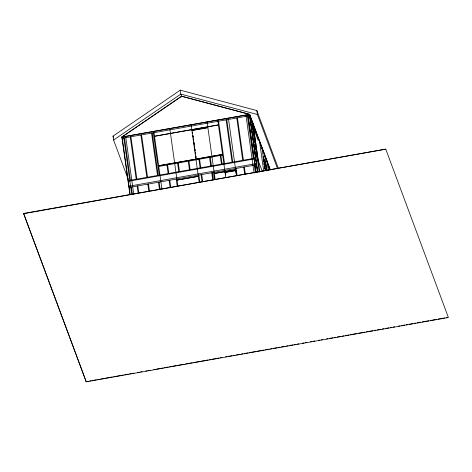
<?xml version="1.0" encoding="UTF-8"?>
<svg xmlns="http://www.w3.org/2000/svg" width="472" height="472" viewBox="0 0 472 472"><rect width="100%" height="100%" fill="white"/><g stroke="black" fill="none" stroke-linecap="round" stroke-linejoin="round"><path stroke-width="0.71" d="M128.195 179.272L113.581 140.031L113.032 136.101L180.269 90.164L256.827 110.56L278.362 168.392M113.581 140.031L180.823 94.093L257.382 114.49L277.63 168.882M122.272 138.302L249.629 115.687M192.08 130.331L207.892 127.552M192.139 130.484L207.232 127.835M252.957 123.823L259.913 171.69M257.264 135.381L258.172 140.255L252.473 125.587L253.718 128.927L258.06 160.12M261.954 147.996L265.347 170.516M158.745 166.457L222.654 155.105M128.231 180.682L255.588 158.067M128.313 181.295L255.671 158.68M129.004 186.21L256.361 163.589M129.18 187.437L256.538 164.822M264.143 164.398L265.907 164.085L263.335 157.819L265.683 164.126M235.64 169.796L214.3 173.489L235.605 169.702L236.608 175.696M225.209 172.292L235.876 170.427M224.56 172.575L235.923 170.557M23.6 213.462L385.76 149.14L448.4 317.514L86.24 381.836L23.6 213.462L86.24 381.836M23.635 213.704L385.76 149.14M86.205 381.588L88.382 381.205M89.833 380.945L91.285 380.686M92.736 380.432L96.365 379.783M97.816 379.529L99.267 379.27M100.719 379.01L104.347 378.367M105.799 378.107L112.33 376.951M113.781 376.691L115.233 376.432M116.684 376.178L120.313 375.529M121.764 375.275L123.221 375.016M124.673 374.756L128.301 374.113M129.753 373.853L131.204 373.6M132.656 373.34L134.107 373.081M137.735 372.438L139.187 372.178M140.638 371.924L142.09 371.665M145.718 371.022L147.17 370.762M148.621 370.502L150.072 370.249M153.701 369.6L155.152 369.346M156.604 369.086L160.232 368.443M161.684 368.184L163.135 367.924M164.586 367.67L168.215 367.027M169.666 366.768L171.118 366.508M172.569 366.248L176.198 365.605M177.649 365.352L184.186 364.189M185.638 363.93L192.169 362.773M193.62 362.514L200.152 361.351M201.603 361.098L208.134 359.935M209.586 359.676L211.037 359.422M212.488 359.162L216.117 358.519M217.568 358.26L219.02 358M220.471 357.746L221.923 357.487M225.551 356.844L227.002 356.584M228.454 356.325L232.082 355.681M233.534 355.422L234.985 355.168M236.437 354.909L240.071 354.266M241.522 354.006L242.974 353.746M244.425 353.493L248.054 352.844M249.505 352.59L256.036 351.428M257.488 351.168L264.019 350.012M265.47 349.752L269.099 349.109M270.55 348.849L272.002 348.59M273.453 348.336L277.082 347.687M278.533 347.433L279.984 347.174M281.436 346.914L285.064 346.271M286.516 346.011L287.967 345.758M289.419 345.498L293.047 344.855M294.498 344.595L295.956 344.336M297.407 344.082L298.859 343.822M302.487 343.179L303.938 342.92M305.39 342.66L306.841 342.406M310.47 341.757L311.921 341.504M313.373 341.244L314.824 340.985M318.452 340.341L319.904 340.082M321.355 339.828L322.807 339.569M326.435 338.925L327.887 338.666M329.338 338.406L332.966 337.763M334.418 337.509L335.869 337.25M337.321 336.99L340.949 336.347M342.401 336.088L343.852 335.834M345.303 335.574L348.932 334.931M350.383 334.672L356.921 333.509M358.372 333.256L364.903 332.093M366.355 331.834L372.886 330.677M374.337 330.418L375.789 330.158M377.24 329.904L380.869 329.255M382.32 329.002L383.771 328.742M385.223 328.482L388.851 327.839M390.303 327.58L391.754 327.326M393.206 327.067L394.657 326.807M398.285 326.164L399.737 325.904M401.188 325.651L404.817 325.002M406.268 324.748L407.719 324.488M409.171 324.229L412.805 323.586M414.257 323.326L415.708 323.072M417.159 322.813L420.788 322.169M422.239 321.91L428.771 320.748M430.222 320.494L436.753 319.332M438.205 319.072L444.736 317.916M446.188 317.656L447.639 317.396M270.332 169.855L249.658 114.33L181.602 96.2L121.835 137.028L129.906 194.434M251.547 120.041L249.434 114.366L257.553 172.073M259.216 140.638L251.782 120.673L259.258 172.227M259.464 141.305L264.526 154.255L266.875 170.97M264.538 154.928L266.875 160.563L268.202 170.026M266.898 161.265L270.114 169.896M249.458 114.454L269.895 169.354M252.184 122.549L252.951 124.608M254.998 130.095L255.765 132.154M256.426 133.936L257.175 135.942M261.128 146.562L261.895 148.621M266.114 170.758L264.715 167.648L265.889 170.799M265.028 168.893L265.73 170.787M262.166 170.858L256.963 157.524L257.706 159.53M228.389 118.201L236.484 175.82M217.734 120.089L225.822 177.655M207.084 121.982L215.179 179.602M181.844 96.849L180.823 94.093L180.269 90.164M191.107 124.82L199.202 182.44M169.802 128.602L177.903 186.222M153.825 131.44L161.914 189.007M122.089 137.075L130.195 194.688M122.537 138.921L121.835 137.028L249.658 114.33L257.724 171.731M113.032 136.101L113.54 137.476M268.438 164.763L269.193 170.126M265.63 163.743L266.55 170.286M265.677 164.15L266.586 170.61M256.827 110.56L257.382 114.49M263.128 156.403L263.429 158.562M263.588 159.619L263.895 161.802M264.037 162.869L264.338 165.023M264.509 166.162L264.845 168.616M263.128 156.863L263.335 158.297M263.636 160.45L263.836 161.89M264.037 163.324L264.243 165.135M264.544 166.917L264.745 168.357M259.441 140.597L263.73 171.118M252.249 124.059L252.603 126.484M252.75 127.646L253.057 129.806M253.21 130.844L253.517 133.027M253.659 134.113L253.965 136.266M254.131 137.387L254.438 139.565M254.644 141.016L254.874 142.733M255.075 144.166L255.883 149.913M256.072 151.193L256.792 156.38M251.847 121.64L252.048 123.074M252.249 124.514L252.455 125.947M252.756 128.107L252.957 129.54M253.257 131.694L253.464 133.133M253.665 134.567L253.865 136.007M254.166 138.16L254.373 139.594M255.075 144.627L255.381 146.78M255.582 148.214L255.783 149.654M256.089 151.807L256.29 153.247M256.491 154.68L256.691 156.12M249.47 114.454L257.535 171.861M247.422 116.082L253.381 158.462M254.331 165.218L255.346 172.469M245.918 115.085L254.089 173.218M237.44 117.852L243.393 160.232M244.343 166.988L245.363 174.239M236.773 117.97L242.726 160.35M243.676 167.106L244.697 174.357M236.13 168.451L237.15 175.702M226.784 119.746L232.743 162.126M226.117 119.864L232.077 162.244M218.571 121.204L224.53 163.583M225.463 172.628L225.769 174.799M220.878 155.418L222.088 164.02M220.218 155.536L221.421 164.138M213.497 172.469L214.518 179.72M210.229 157.312L211.438 165.908M212.388 172.663L213.409 179.915M209.562 157.43L210.772 166.026M211.721 172.781L212.742 180.033M199.579 159.2L200.783 167.802M201.733 174.557L202.753 181.808M198.913 159.318L200.122 167.92M201.072 174.675L202.087 181.927M198.848 175.071L199.868 182.322M192.069 129.216L192.269 130.667M192.476 132.119L192.682 133.576M192.989 135.753L193.19 137.21M193.396 138.662L193.703 140.839M193.903 142.296L194.21 144.473M194.417 145.931L194.623 147.382M194.824 148.833L195.131 151.016M195.337 152.468L195.538 153.919M195.845 156.102L196.051 157.554M192.446 132.036L192.647 133.487M192.954 135.665L193.16 137.122M193.467 139.299L193.667 140.756M193.874 142.208L194.181 144.385M194.381 145.842L194.588 147.293M194.794 148.745L195.101 150.928M195.302 152.379L195.508 153.831M195.815 156.014L196.016 157.465M188.924 161.094L190.133 169.696M188.257 161.212L189.467 169.814M178.274 162.987L179.484 171.584M177.608 163.105L178.817 171.702M176.215 179.089L177.236 186.34M167.619 164.875L168.828 173.478M169.778 180.233L170.799 187.484M166.958 164.993L168.162 173.596M169.112 180.351L170.132 187.602M153.329 132.791L159.288 175.171M152.22 132.986L158.179 175.366M159.129 182.127L160.15 189.372M151.559 133.11L157.512 175.484M158.462 182.245L159.483 189.496M141.57 134.88L147.53 177.26M148.474 184.015L149.494 191.266M140.904 134.998L146.863 177.378M147.813 184.133L148.827 191.384M130.921 136.774L136.874 179.153M137.824 185.909L138.845 193.16M130.254 136.892L136.207 179.272M137.157 186.027L138.178 193.278M125.64 136.443L133.812 194.576M124.484 137.912L130.437 180.292M131.387 187.054L132.408 194.299M123.635 136.803L131.741 194.423M181.637 96.282L121.87 137.116L249.688 114.413L181.637 96.282M218.394 124.915L154.48 136.266L218.394 124.915M222.536 154.397L158.627 165.749L222.536 154.397M198.323 176.322L177.018 180.109L198.323 176.322M256.025 172.345L247.924 114.725L256.013 172.351"/></g></svg>
